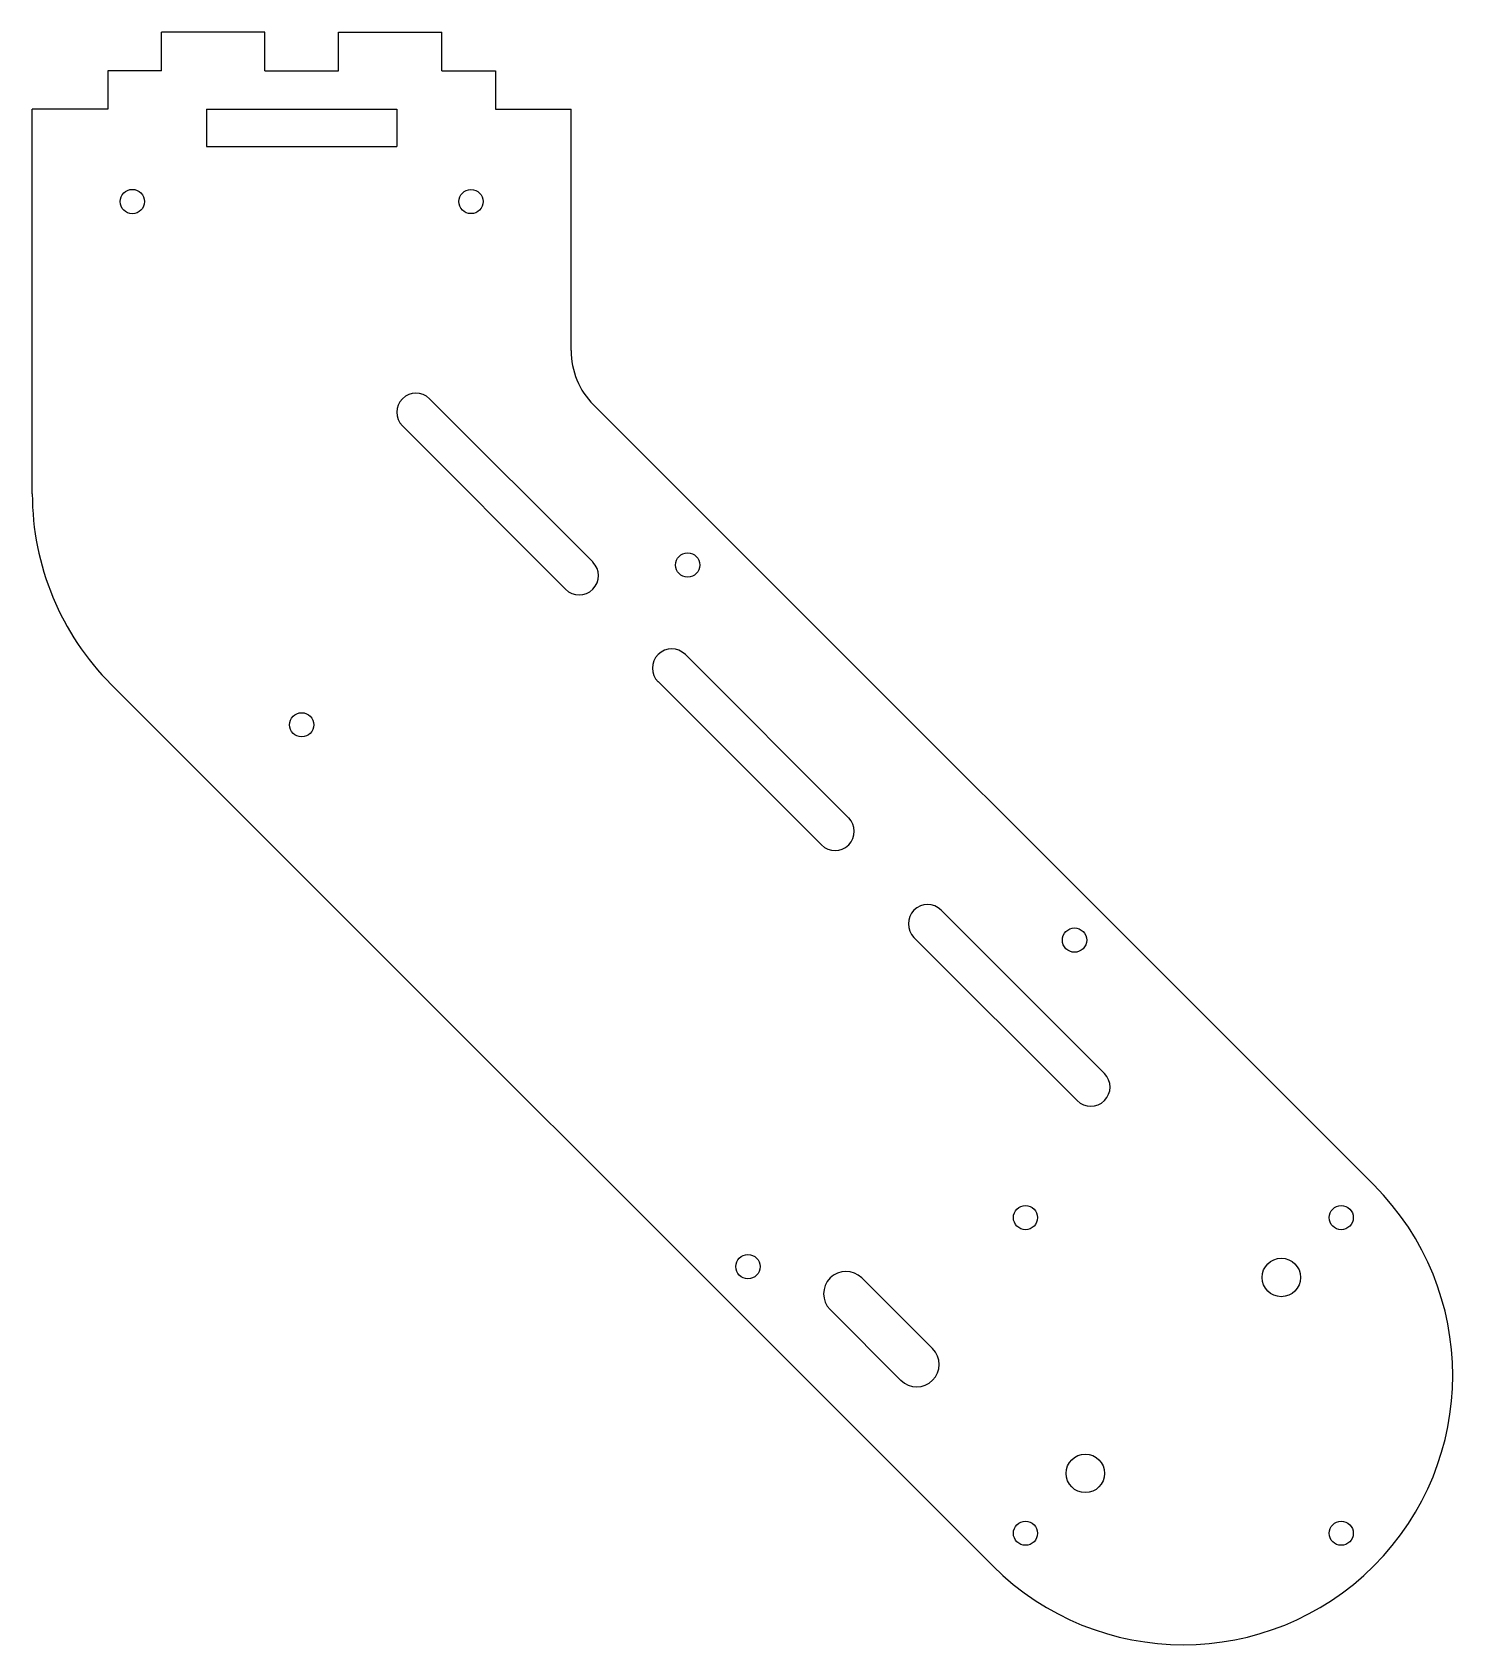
# Model space of a CAD drawing. Header units: millimetres. Extents: x -150 to 35, y -35 to 175.
import ezdxf

# ---------------------------------------------------------------- set-up
doc = ezdxf.new("R2010")
doc.units = ezdxf.units.MM

msp = doc.modelspace()

# ---------------------------------------------------------------- linework, layer by layer
at = {"color": 7, "linetype": 'Continuous', "lineweight": 25}
for p, q in [((-119.35, 174.55), (-132.75, 174.55)), ((-132.75, 169.55), (-132.75, 174.55)), ((-119.35, 169.55), (-119.35, 174.55)), ((-109.75, 174.55), (-96.35, 174.55)), ((-109.75, 169.55), (-109.75, 174.55)), ((-96.35, 169.55), (-96.35, 174.55)), ((-132.75, 169.55), (-139.75, 169.55)), ((-139.75, 169.55), (-139.75, 164.55)), ((-119.35, 169.55), (-109.75, 169.55)), ((-96.35, 169.55), (-89.35, 169.55)), ((-89.35, 169.55), (-89.35, 164.55)), ((-139.75, 164.55), (-149.55, 164.55)), ((-149.55, 114.55), (-149.55, 164.55)), ((-126.9, 164.55), (-102.2, 164.55)), ((-126.9, 164.55), (-126.9, 159.7)), ((-102.2, 164.55), (-102.2, 159.7)), ((-89.35, 164.55), (-79.55, 164.55)), ((-79.55, 133.19), (-79.55, 164.55)), ((-126.9, 159.7), (-102.2, 159.7)), ((-97.93, 126.93), (-76.72, 105.71)), ((24.75, 24.75), (-76.62, 126.12)), ((-101.47, 123.39), (-80.26, 102.18)), ((-64.7, 93.69), (-43.49, 72.48)), ((-68.24, 90.16), (-47.02, 68.94)), ((-24.75, -24.75), (-139.3, 89.8)), ((-31.47, 60.46), (-10.25, 39.24)), ((-35, 56.92), (-13.79, 35.71)), ((-41.78, 12.67), (-32.58, 3.48)), ((-45.89, 8.56), (-36.7, -0.64))]:
    msp.add_line(p, q, dxfattribs=at)
for centre, radius in [((-136.55, 152.55), 1.58), ((-92.55, 152.55), 1.57), ((-64.4, 105.31), 1.58), ((-114.55, 84.55), 1.57), ((-14.14, 56.57), 1.58), ((-20.51, 20.51), 1.57), ((20.51, 20.51), 1.57), ((-56.57, 14.14), 1.58), ((12.73, 12.73), 2.5), ((-12.73, -12.73), 2.5), ((-20.51, -20.51), 1.57), ((20.51, -20.51), 1.57)]:
    msp.add_circle(centre, radius, dxfattribs=at)
for centre, radius, start, end in [((-69.55, 133.19), 10, 180, 225), ((-99.7, 125.16), 2.5, 45, 225), ((-114.55, 114.55), 35, 180, 225), ((-78.49, 103.94), 2.5, 225, 45), ((-66.47, 91.92), 2.5, 45, 225), ((-45.25, 70.71), 2.5, 225, 45), ((-33.23, 58.69), 2.5, 45, 225), ((-12.02, 37.48), 2.5, 225, 45), ((0, 0), 35, 225, 45), ((-43.83, 10.61), 2.91, 45, 225), ((-34.64, 1.42), 2.91, 225, 45)]:
    msp.add_arc(centre, radius, start, end, dxfattribs=at)

doc.saveas('drawing.dxf')
